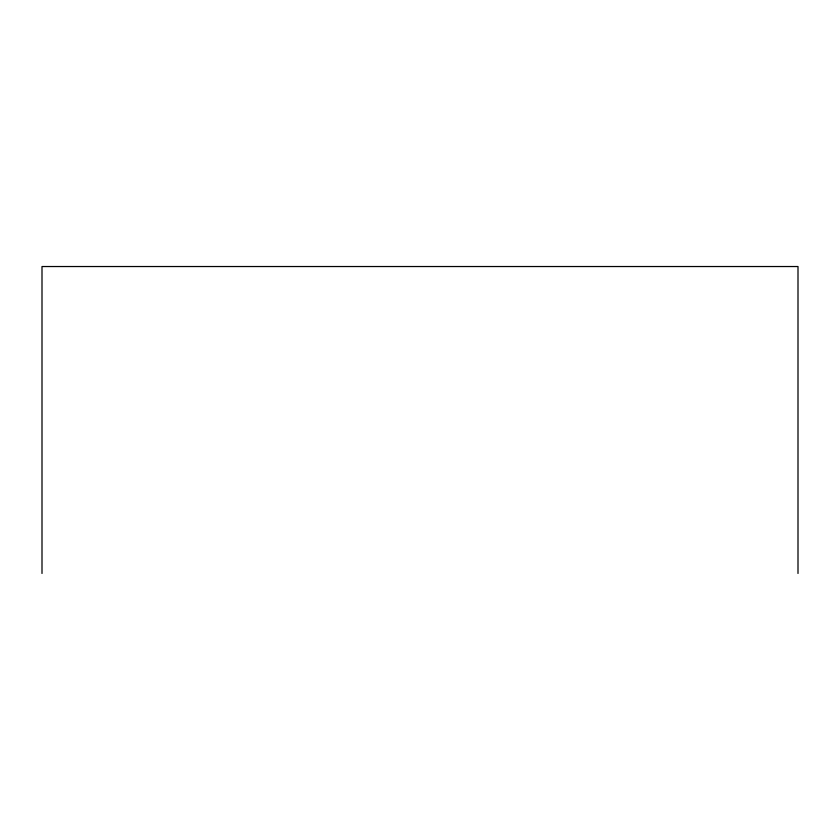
<?xml version="1.0" encoding="UTF-8"?>
<svg xmlns="http://www.w3.org/2000/svg" width="840" height="840" viewBox="0 0 840 840"><rect width="100%" height="100%" fill="white"/><g stroke="black" fill="none" stroke-linecap="round" stroke-linejoin="round"><path stroke-width="1.26" d="M798 573.468L798 266.532L42 266.532L42 573.468"/></g></svg>
